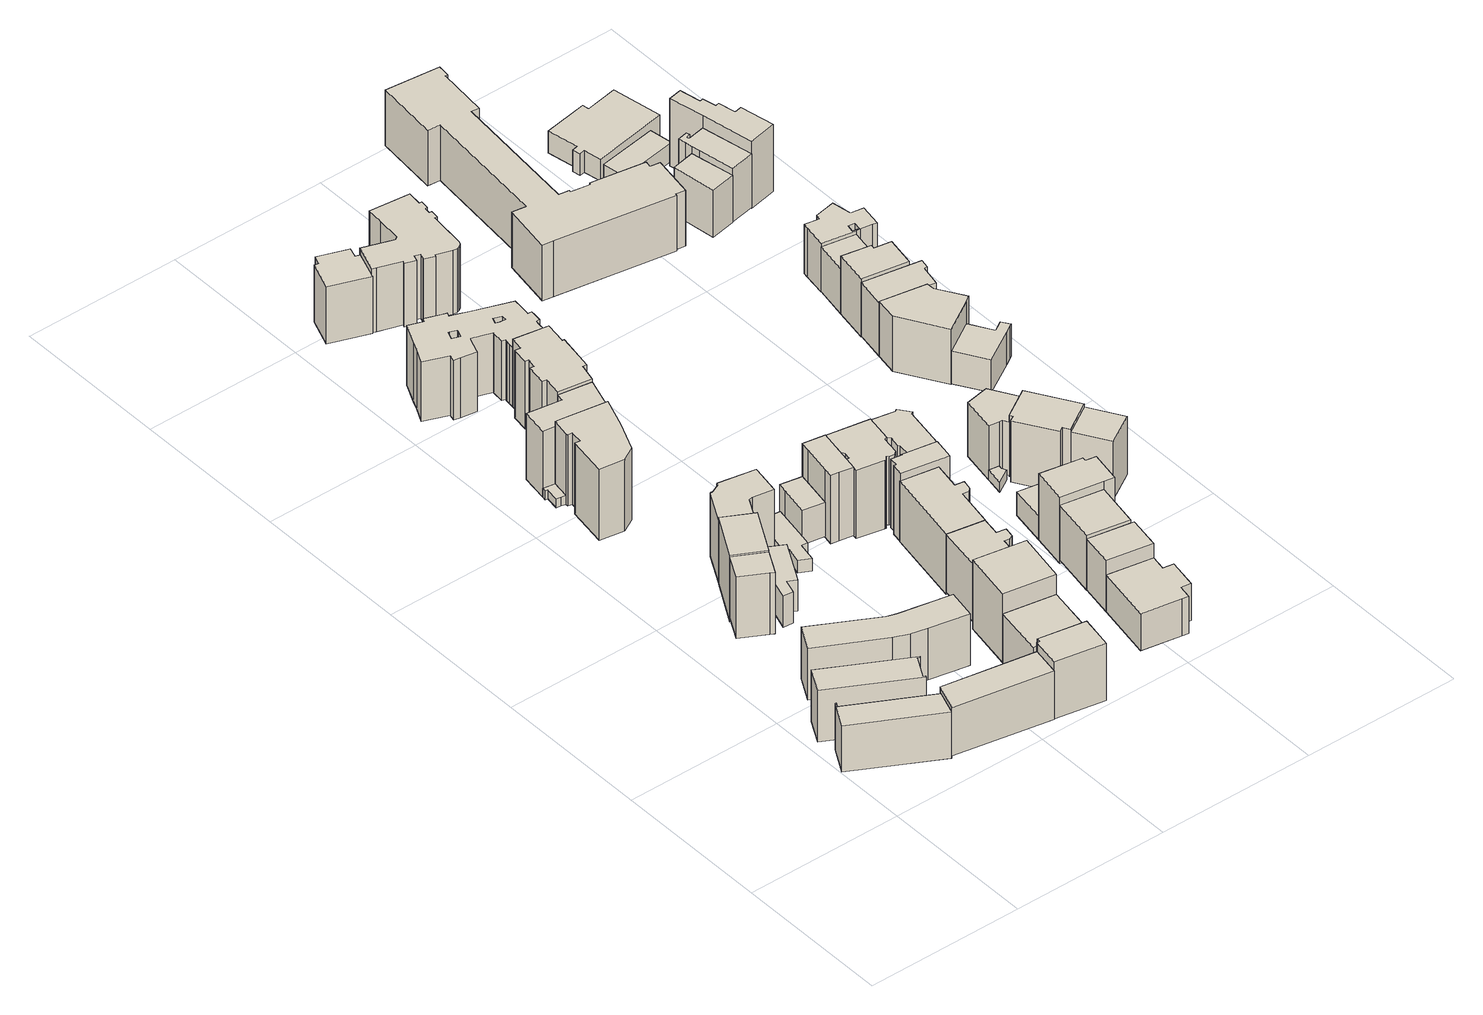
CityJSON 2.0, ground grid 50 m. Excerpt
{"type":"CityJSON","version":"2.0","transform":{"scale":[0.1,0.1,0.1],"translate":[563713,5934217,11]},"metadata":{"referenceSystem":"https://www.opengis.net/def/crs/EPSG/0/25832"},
"CityObjects":{
"building1":{"type":"Building","attributes":{"Gemeindeschluessel":"02100111","Geometrietyp2DReferenz":"3000","BezugspunktDach":"2000","function":"31001_1010","measuredHeight":17.74,"storeysAboveGround":4},"address":[{"country":"Germany","locality":"Hamburg","thoroughfareNumber":"14-4","thoroughfareName":"Wohlwillstraße","postcode":"20359"}],"geometry":[{"type":"Solid","lod":"1","boundaries":[[[[0,1,2,3,4,5]],[[6,7,8,9,10,11]],[[4,6,11,5]],[[3,7,6,4]],[[2,8,7,3]],[[1,9,8,2]],[[0,10,9,1]],[[5,11,10,0]]]]}]},
"building2":{"type":"Building","attributes":{"Gemeindeschluessel":"02100111","Geometrietyp2DReferenz":"3000","BezugspunktDach":"2000","function":"31001_1010","measuredHeight":19.06,"storeysAboveGround":5},"address":[{"country":"Germany","locality":"Hamburg","thoroughfareName":"Wohlwillstraße","postcode":"20359"}],"geometry":[{"type":"Solid","lod":"1","boundaries":[[[[12,13,14,15,16,17,18,19]],[[20,21,22,23,24,25,26,27]],[[18,20,27,19]],[[17,21,20,18]],[[16,22,21,17]],[[15,23,22,16]],[[14,24,23,15]],[[13,25,24,14]],[[12,26,25,13]],[[19,27,26,12]]]]}]},
"building3":{"type":"Building","attributes":{"Gemeindeschluessel":"02100111","Geometrietyp2DReferenz":"3000","BezugspunktDach":"2000","function":"31001_1010","measuredHeight":2.92,"storeysAboveGround":1},"address":[{"country":"Germany","locality":"Hamburg","thoroughfareName":"Wohlwillstraße","postcode":"20359"}],"geometry":[{"type":"Solid","lod":"1","boundaries":[[[[28,29,30,31,32,33,34,35,36,37]],[[38,39,40,41,42,43,44,45,46,47]],[[36,38,47,37]],[[35,39,38,36]],[[34,40,39,35]],[[33,41,40,34]],[[32,42,41,33]],[[31,43,42,32]],[[30,44,43,31]],[[29,45,44,30]],[[28,46,45,29]],[[37,47,46,28]]]]}]},
"building4":{"type":"Building","attributes":{"Gemeindeschluessel":"02100111","Geometrietyp2DReferenz":"3000","BezugspunktDach":"2000","function":"31001_1120","measuredHeight":21.13,"storeysAboveGround":5},"address":[{"country":"Germany","locality":"Hamburg","thoroughfareNumber":"30","thoroughfareName":"Wohlwillstraße","postcode":"20359"}],"geometry":[{"type":"Solid","lod":"1","boundaries":[[[[48,49,50,51,52]],[[53,54,55,56,57]],[[51,53,57,52]],[[50,54,53,51]],[[49,55,54,50]],[[48,56,55,49]],[[52,57,56,48]]]]}]},
"building5":{"type":"Building","attributes":{"Gemeindeschluessel":"02100111","Geometrietyp2DReferenz":"3000","BezugspunktDach":"2000","function":"31001_1010","measuredHeight":18.25,"storeysAboveGround":4},"address":[{"country":"Germany","locality":"Hamburg","thoroughfareNumber":"59","thoroughfareName":"Hein-Hoyer-Straße","postcode":"20359"}],"geometry":[{"type":"Solid","lod":"1","boundaries":[[[[58,59,60,61,62,63]],[[64,65,66,67,68,69]],[[62,64,69,63]],[[61,65,64,62]],[[60,66,65,61]],[[59,67,66,60]],[[58,68,67,59]],[[63,69,68,58]]]]}]},
"building6":{"type":"Building","attributes":{"Gemeindeschluessel":"02100111","Geometrietyp2DReferenz":"3000","BezugspunktDach":"2000","function":"31001_1010","measuredHeight":17.71,"storeysAboveGround":5},"address":[{"country":"Germany","locality":"Hamburg","thoroughfareNumber":"26-6","thoroughfareName":"Wohlwillstraße","postcode":"20359"}],"geometry":[{"type":"Solid","lod":"1","boundaries":[[[[70,71,72,73,74,75,76,77,78]],[[79,80,81,82,83,84,85,86,87]],[[77,79,87,78]],[[76,80,79,77]],[[75,81,80,76]],[[74,82,81,75]],[[73,83,82,74]],[[72,84,83,73]],[[71,85,84,72]],[[70,86,85,71]],[[78,87,86,70]]]]}]},
"building7":{"type":"Building","attributes":{"Gemeindeschluessel":"02100111","Geometrietyp2DReferenz":"3000","BezugspunktDach":"2000","function":"31001_1120","measuredHeight":22.86,"storeysAboveGround":6},"address":[{"country":"Germany","locality":"Hamburg","thoroughfareNumber":"34","thoroughfareName":"Wohlwillstraße","postcode":"20359"}],"geometry":[{"type":"Solid","lod":"1","boundaries":[[[[88,89,90,91,92]],[[93,94,95,96,97]],[[91,93,97,92]],[[90,94,93,91]],[[89,95,94,90]],[[88,96,95,89]],[[92,97,96,88]]]]}]},
"building8":{"type":"Building","attributes":{"Gemeindeschluessel":"02100110","Geometrietyp2DReferenz":"3000","BezugspunktDach":"2000","function":"31001_1010","measuredHeight":2.98,"storeysAboveGround":1},"address":[{"country":"Germany","locality":"Hamburg","thoroughfareName":"Brigittenstraße","postcode":"20359"}],"geometry":[{"type":"Solid","lod":"1","boundaries":[[[[98,99,100,101,102,103,104]],[[105,106,107,108,109,110,111]],[[103,105,111,104]],[[102,106,105,103]],[[101,107,106,102]],[[100,108,107,101]],[[99,109,108,100]],[[98,110,109,99]],[[104,111,110,98]]]]}]},
"building9":{"type":"Building","attributes":{"Gemeindeschluessel":"02100111","Geometrietyp2DReferenz":"3000","BezugspunktDach":"2000","function":"31001_1010","measuredHeight":16.32,"storeysAboveGround":2},"address":[{"country":"Germany","locality":"Hamburg","thoroughfareName":"Wohlwillstraße","postcode":"20359"}],"geometry":[{"type":"Solid","lod":"1","boundaries":[[[[112,113,114,115,91,116,117,118,119]],[[120,121,122,123,124,125,126,127,128]],[[118,120,128,119]],[[117,121,120,118]],[[116,122,121,117]],[[91,123,122,116]],[[115,124,123,91]],[[114,125,124,115]],[[113,126,125,114]],[[112,127,126,113]],[[119,128,127,112]]]]}]},
"building10":{"type":"Building","attributes":{"Gemeindeschluessel":"02100110","Geometrietyp2DReferenz":"3000","BezugspunktDach":"2000","function":"31001_1120","measuredHeight":24.5,"storeysAboveGround":6},"address":[{"country":"Germany","locality":"Hamburg","thoroughfareNumber":"29","thoroughfareName":"Wohlwillstraße","postcode":"20359"}],"geometry":[{"type":"Solid","lod":"1","boundaries":[[[[129,130,131,132,133,134,135,136,137,138,139,140]],[[141,142,143,144,145,146,147,148,149,150,151,152]],[[139,141,152,140]],[[138,142,141,139]],[[137,143,142,138]],[[136,144,143,137]],[[135,145,144,136]],[[134,146,145,135]],[[133,147,146,134]],[[132,148,147,133]],[[131,149,148,132]],[[130,150,149,131]],[[129,151,150,130]],[[140,152,151,129]]]]}]},
"building11":{"type":"Building","attributes":{"Gemeindeschluessel":"02100111","Geometrietyp2DReferenz":"3000","BezugspunktDach":"2000","function":"31001_1120","measuredHeight":23.2,"storeysAboveGround":5},"address":[{"country":"Germany","locality":"Hamburg","thoroughfareNumber":"61","thoroughfareName":"Hein-Hoyer-Straße","postcode":"20359"}],"geometry":[{"type":"Solid","lod":"1","boundaries":[[[[153,154,155,156,157,158]],[[159,160,161,162,163,164]],[[157,159,164,158]],[[156,160,159,157]],[[155,161,160,156]],[[154,162,161,155]],[[153,163,162,154]],[[158,164,163,153]]]]}]},
"building12":{"type":"Building","attributes":{"Gemeindeschluessel":"02100111","Geometrietyp2DReferenz":"3000","BezugspunktDach":"2000","function":"31001_1120","measuredHeight":23.86,"storeysAboveGround":5},"address":[{"country":"Germany","locality":"Hamburg","thoroughfareNumber":"1","thoroughfareName":"Paulinenplatz","postcode":"20359"}],"geometry":[{"type":"Solid","lod":"1","boundaries":[[[[165,166,167,168,169,170,171,172,173,174,175,176,177]],[[178,179,180,181,182,183,184,185,186,187,188,189,190]],[[176,178,190,177]],[[175,179,178,176]],[[174,180,179,175]],[[173,181,180,174]],[[172,182,181,173]],[[171,183,182,172]],[[170,184,183,171]],[[169,185,184,170]],[[168,186,185,169]],[[167,187,186,168]],[[166,188,187,167]],[[165,189,188,166]],[[177,190,189,165]]]]}]},
"building13":{"type":"Building","attributes":{"Gemeindeschluessel":"02100110","Geometrietyp2DReferenz":"3000","BezugspunktDach":"2000","function":"31001_1120","measuredHeight":22.68,"storeysAboveGround":6},"address":[{"country":"Germany","locality":"Hamburg","thoroughfareNumber":"31","thoroughfareName":"Wohlwillstraße","postcode":"20359"}],"geometry":[{"type":"Solid","lod":"1","boundaries":[[[[191,192,193,194,195,196,197,198,99,98,199]],[[200,201,202,203,204,205,206,207,208,209,210]],[[98,200,210,199]],[[99,201,200,98]],[[198,202,201,99]],[[197,203,202,198]],[[196,204,203,197]],[[195,205,204,196]],[[194,206,205,195]],[[193,207,206,194]],[[192,208,207,193]],[[191,209,208,192]],[[199,210,209,191]]]]}]},
"building14":{"type":"Building","attributes":{"Gemeindeschluessel":"02100111","Geometrietyp2DReferenz":"3000","BezugspunktDach":"2000","function":"31001_1120","measuredHeight":18.04,"storeysAboveGround":4},"address":[{"country":"Germany","locality":"Hamburg","thoroughfareNumber":"63","thoroughfareName":"Hein-Hoyer-Straße","postcode":"20359"}],"geometry":[{"type":"Solid","lod":"1","boundaries":[[[[211,156,212,213]],[[214,215,216,217]],[[212,214,217,213]],[[156,215,214,212]],[[211,216,215,156]],[[213,217,216,211]]]]}]},
"building15":{"type":"Building","attributes":{"Gemeindeschluessel":"02100111","Geometrietyp2DReferenz":"3000","BezugspunktDach":"2000","function":"31001_2010","measuredHeight":4.3,"storeysAboveGround":1},"address":[{"country":"Germany","locality":"Hamburg","thoroughfareNumber":"2","thoroughfareName":"Paulinenplatz","postcode":"20359"}],"geometry":[{"type":"Solid","lod":"1","boundaries":[[[[218,219,220,221,222,223,224,225,226,227]],[[228,229,230,231,232,233,234,235,236,237]],[[226,228,237,227]],[[225,229,228,226]],[[224,230,229,225]],[[223,231,230,224]],[[222,232,231,223]],[[221,233,232,222]],[[220,234,233,221]],[[219,235,234,220]],[[218,236,235,219]],[[227,237,236,218]]]]}]},
"building16":{"type":"Building","attributes":{"Gemeindeschluessel":"02100111","Geometrietyp2DReferenz":"3000","BezugspunktDach":"2000","function":"31001_1010","measuredHeight":25.68,"storeysAboveGround":6},"address":[{"country":"Germany","locality":"Hamburg","thoroughfareNumber":"65","thoroughfareName":"Hein-Hoyer-Straße","postcode":"20359"}],"geometry":[{"type":"Solid","lod":"1","boundaries":[[[[238,239,240,241]],[[242,243,244,245]],[[240,242,245,241]],[[239,243,242,240]],[[238,244,243,239]],[[241,245,244,238]]]]}]},
"building17":{"type":"Building","attributes":{"Gemeindeschluessel":"02100110","Geometrietyp2DReferenz":"3000","BezugspunktDach":"2000","function":"31001_1120","measuredHeight":21.21,"storeysAboveGround":5},"address":[{"country":"Germany","locality":"Hamburg","thoroughfareNumber":"1","thoroughfareName":"Otzenstraße","postcode":"22767"}],"geometry":[{"type":"Solid","lod":"1","boundaries":[[[[246,247,248,249,250,251,252,253,254,255,256,257,258,259,260,261,262,263,264,265,266,267,268,269,270,271,272,273,274,275,276,277,278,279,280,281],[282,283,284,285,286],[287,288,289,290,291,292,293,294,295]],[[296,297,298,299,300,301,302,303,304,305,306,307,308,309,310,311,312,313,314,315,316,317,318,319,320,321,322,323,324,325,326,327,328,329,330,331],[332,333,334,335,336],[337,338,339,340,341,342,343,344,345]],[[280,296,331,281]],[[279,297,296,280]],[[278,298,297,279]],[[277,299,298,278]],[[276,300,299,277]],[[275,301,300,276]],[[274,302,301,275]],[[273,303,302,274]],[[272,304,303,273]],[[271,305,304,272]],[[270,306,305,271]],[[269,307,306,270]],[[268,308,307,269]],[[267,309,308,268]],[[266,310,309,267]],[[265,311,310,266]],[[264,312,311,265]],[[263,313,312,264]],[[262,314,313,263]],[[261,315,314,262]],[[260,316,315,261]],[[259,317,316,260]],[[258,318,317,259]],[[257,319,318,258]],[[256,320,319,257]],[[255,321,320,256]],[[254,322,321,255]],[[253,323,322,254]],[[252,324,323,253]],[[251,325,324,252]],[[250,326,325,251]],[[249,327,326,250]],[[248,328,327,249]],[[247,329,328,248]],[[246,330,329,247]],[[281,331,330,246]],[[285,332,336,286]],[[284,333,332,285]],[[283,334,333,284]],[[282,335,334,283]],[[286,336,335,282]],[[294,337,345,295]],[[293,338,337,294]],[[292,339,338,293]],[[291,340,339,292]],[[290,341,340,291]],[[289,342,341,290]],[[288,343,342,289]],[[287,344,343,288]],[[295,345,344,287]]]]}]},
"building18":{"type":"Building","attributes":{"Gemeindeschluessel":"02100110","Geometrietyp2DReferenz":"3000","BezugspunktDach":"2000","function":"31001_1010","measuredHeight":23.32,"storeysAboveGround":6},"address":[{"country":"Germany","locality":"Hamburg","thoroughfareNumber":"35","thoroughfareName":"Wohlwillstraße","postcode":"20359"}],"geometry":[{"type":"Solid","lod":"1","boundaries":[[[[346,347,348,349,350,351,252,250,352,353,354,355,356,357,358,359]],[[360,361,362,363,364,365,366,367,368,369,370,371,372,373,374,375]],[[358,360,375,359]],[[357,361,360,358]],[[356,362,361,357]],[[355,363,362,356]],[[354,364,363,355]],[[353,365,364,354]],[[352,366,365,353]],[[250,367,366,352]],[[252,368,367,250]],[[351,369,368,252]],[[350,370,369,351]],[[349,371,370,350]],[[348,372,371,349]],[[347,373,372,348]],[[346,374,373,347]],[[359,375,374,346]]]]}]},
"building19":{"type":"Building","attributes":{"Gemeindeschluessel":"02100111","Geometrietyp2DReferenz":"3000","BezugspunktDach":"2000","function":"31001_1010","measuredHeight":11.74,"storeysAboveGround":4},"address":[{"country":"Germany","locality":"Hamburg","thoroughfareNumber":"3","thoroughfareName":"Paulinenplatz","postcode":"20359"}],"geometry":[{"type":"Solid","lod":"1","boundaries":[[[[376,377,378,379,380,381]],[[382,383,384,385,386,387]],[[380,382,387,381]],[[379,383,382,380]],[[378,384,383,379]],[[377,385,384,378]],[[376,386,385,377]],[[381,387,386,376]]]]}]},
"building20":{"type":"Building","attributes":{"Gemeindeschluessel":"02100111","Geometrietyp2DReferenz":"3000","BezugspunktDach":"2000","function":"31001_1010","measuredHeight":22.06,"storeysAboveGround":6},"address":[{"country":"Germany","locality":"Hamburg","thoroughfareNumber":"67","thoroughfareName":"Hein-Hoyer-Straße","postcode":"20359"}],"geometry":[{"type":"Solid","lod":"1","boundaries":[[[[388,389,390,391,392,393,394,395,396,397]],[[398,399,400,401,402,403,404,405,406,407]],[[396,398,407,397]],[[395,399,398,396]],[[394,400,399,395]],[[393,401,400,394]],[[392,402,401,393]],[[391,403,402,392]],[[390,404,403,391]],[[389,405,404,390]],[[388,406,405,389]],[[397,407,406,388]]]]}]},
"building21":{"type":"Building","attributes":{"Gemeindeschluessel":"02100110","Geometrietyp2DReferenz":"3000","BezugspunktDach":"2000","function":"31001_1010","measuredHeight":20.43,"storeysAboveGround":5},"address":[{"country":"Germany","locality":"Hamburg","thoroughfareNumber":"2","thoroughfareName":"Otzenstraße","postcode":"22767"}],"geometry":[{"type":"Solid","lod":"1","boundaries":[[[[408,409,410,411,412,413,414,415,416]],[[417,418,419,420,421,422,423,424,425]],[[415,417,425,416]],[[414,418,417,415]],[[413,419,418,414]],[[412,420,419,413]],[[411,421,420,412]],[[410,422,421,411]],[[409,423,422,410]],[[408,424,423,409]],[[416,425,424,408]]]]}]},
"building22":{"type":"Building","attributes":{"Gemeindeschluessel":"02100111","Geometrietyp2DReferenz":"3000","BezugspunktDach":"2000","function":"31001_1010","measuredHeight":25.18,"storeysAboveGround":7},"address":[{"country":"Germany","locality":"Hamburg","thoroughfareNumber":"4","thoroughfareName":"Paulinenplatz","postcode":"20359"}],"geometry":[{"type":"Solid","lod":"1","boundaries":[[[[426,427,428,429,430,431,432,433]],[[434,435,436,437,438,439,440,441]],[[432,434,441,433]],[[431,435,434,432]],[[430,436,435,431]],[[429,437,436,430]],[[428,438,437,429]],[[427,439,438,428]],[[426,440,439,427]],[[433,441,440,426]]]]}]},
"building23":{"type":"Building","attributes":{"Gemeindeschluessel":"02100111","Geometrietyp2DReferenz":"3000","BezugspunktDach":"2000","function":"31001_1010","measuredHeight":23,"storeysAboveGround":6},"address":[{"country":"Germany","locality":"Hamburg","thoroughfareNumber":"71","thoroughfareName":"Hein-Hoyer-Straße","postcode":"20359"}],"geometry":[{"type":"Solid","lod":"1","boundaries":[[[[442,443,444,445,446,447,448,449,450,451,452]],[[453,454,455,456,457,458,459,460,461,462,463]],[[451,453,463,452]],[[450,454,453,451]],[[449,455,454,450]],[[448,456,455,449]],[[447,457,456,448]],[[446,458,457,447]],[[445,459,458,446]],[[444,460,459,445]],[[443,461,460,444]],[[442,462,461,443]],[[452,463,462,442]]]]}]},
"building24":{"type":"Building","attributes":{"Gemeindeschluessel":"02100111","Geometrietyp2DReferenz":"3000","BezugspunktDach":"2000","function":"31001_1120","measuredHeight":25.21,"storeysAboveGround":6},"address":[{"country":"Germany","locality":"Hamburg","thoroughfareNumber":"5","thoroughfareName":"Paulinenplatz","postcode":"20359"}],"geometry":[{"type":"Solid","lod":"1","boundaries":[[[[464,465,466,467,468,469,470,471,472,473,474,475,476,477,478,479]],[[480,481,482,483,484,485,486,487,488,489,490,491,492,493,494,495]],[[478,480,495,479]],[[477,481,480,478]],[[476,482,481,477]],[[475,483,482,476]],[[474,484,483,475]],[[473,485,484,474]],[[472,486,485,473]],[[471,487,486,472]],[[470,488,487,471]],[[469,489,488,470]],[[468,490,489,469]],[[467,491,490,468]],[[466,492,491,467]],[[465,493,492,466]],[[464,494,493,465]],[[479,495,494,464]]]]}]},
"building25":{"type":"Building","attributes":{"Gemeindeschluessel":"02100111","Geometrietyp2DReferenz":"3000","BezugspunktDach":"2000","function":"31001_1120","measuredHeight":20.11,"storeysAboveGround":5},"address":[{"country":"Germany","locality":"Hamburg","thoroughfareNumber":"64","thoroughfareName":"Hein-Hoyer-Straße","postcode":"20359"}],"geometry":[{"type":"Solid","lod":"1","boundaries":[[[[496,497,498,499,500,501,502,503,504]],[[505,506,507,508,509,510,511,512,513]],[[503,505,513,504]],[[502,506,505,503]],[[501,507,506,502]],[[500,508,507,501]],[[499,509,508,500]],[[498,510,509,499]],[[497,511,510,498]],[[496,512,511,497]],[[504,513,512,496]]]]}]},
"building26":{"type":"Building","attributes":{"Gemeindeschluessel":"02100111","Geometrietyp2DReferenz":"3000","BezugspunktDach":"2000","function":"31001_1120","measuredHeight":24.52,"storeysAboveGround":6},"address":[{"country":"Germany","locality":"Hamburg","thoroughfareNumber":"73","thoroughfareName":"Hein-Hoyer-Straße","postcode":"20359"}],"geometry":[{"type":"Solid","lod":"1","boundaries":[[[[514,515,516,517,518,519,520,521,522]],[[523,524,525,526,527,528,529,530,531]],[[521,523,531,522]],[[520,524,523,521]],[[519,525,524,520]],[[518,526,525,519]],[[517,527,526,518]],[[516,528,527,517]],[[515,529,528,516]],[[514,530,529,515]],[[522,531,530,514]]]]}]},
"building27":{"type":"Building","attributes":{"Gemeindeschluessel":"02100110","Geometrietyp2DReferenz":"3000","BezugspunktDach":"2000","function":"31001_1010","measuredHeight":23.88,"storeysAboveGround":7},"address":[{"country":"Germany","locality":"Hamburg","thoroughfareNumber":"2a","thoroughfareName":"Otzenstraße","postcode":"22767"}],"geometry":[{"type":"Solid","lod":"1","boundaries":[[[[532,533,534,535,536,537,538,539,540,541,542,543,544,545,546,547,548,549,550,551,552,553,554,555,556,557,558,559,560,561,562,563]],[[564,565,566,567,568,569,570,571,572,573,574,575,576,577,578,579,580,581,582,583,584,585,586,587,588,589,590,591,592,593,594,595]],[[562,564,595,563]],[[561,565,564,562]],[[560,566,565,561]],[[559,567,566,560]],[[558,568,567,559]],[[557,569,568,558]],[[556,570,569,557]],[[555,571,570,556]],[[554,572,571,555]],[[553,573,572,554]],[[552,574,573,553]],[[551,575,574,552]],[[550,576,575,551]],[[549,577,576,550]],[[548,578,577,549]],[[547,579,578,548]],[[546,580,579,547]],[[545,581,580,546]],[[544,582,581,545]],[[543,583,582,544]],[[542,584,583,543]],[[541,585,584,542]],[[540,586,585,541]],[[539,587,586,540]],[[538,588,587,539]],[[537,589,588,538]],[[536,590,589,537]],[[535,591,590,536]],[[534,592,591,535]],[[533,593,592,534]],[[532,594,593,533]],[[563,595,594,532]]]]}]},
"building28":{"type":"Building","attributes":{"Gemeindeschluessel":"02100111","Geometrietyp2DReferenz":"3000","BezugspunktDach":"2000","function":"31001_2070","measuredHeight":18.83,"storeysAboveGround":4},"address":[{"country":"Germany","locality":"Hamburg","thoroughfareNumber":"66","thoroughfareName":"Hein-Hoyer-Straße","postcode":"20359"}],"geometry":[{"type":"Solid","lod":"1","boundaries":[[[[596,597,500,499,598]],[[599,600,601,602,603]],[[499,599,603,598]],[[500,600,599,499]],[[597,601,600,500]],[[596,602,601,597]],[[598,603,602,596]]]]}]},
"building29":{"type":"Building","attributes":{"Gemeindeschluessel":"02100111","Geometrietyp2DReferenz":"3000","BezugspunktDach":"2000","function":"31001_1120","measuredHeight":22.79,"storeysAboveGround":6},"address":[{"country":"Germany","locality":"Hamburg","thoroughfareNumber":"75","thoroughfareName":"Hein-Hoyer-Straße","postcode":"20359"}],"geometry":[{"type":"Solid","lod":"1","boundaries":[[[[604,605,606,607,608,609,610,611,612,613,614]],[[615,616,617,618,619,620,621,622,623,624,625]],[[613,615,625,614]],[[612,616,615,613]],[[611,617,616,612]],[[610,618,617,611]],[[609,619,618,610]],[[608,620,619,609]],[[607,621,620,608]],[[606,622,621,607]],[[605,623,622,606]],[[604,624,623,605]],[[614,625,624,604]]]]}]},
"building30":{"type":"Building","attributes":{"Gemeindeschluessel":"02100111","Geometrietyp2DReferenz":"3000","BezugspunktDach":"2000","function":"31001_2070","measuredHeight":19.46,"storeysAboveGround":5},"address":[{"country":"Germany","locality":"Hamburg","thoroughfareNumber":"68","thoroughfareName":"Hein-Hoyer-Straße","postcode":"20359"}],"geometry":[{"type":"Solid","lod":"1","boundaries":[[[[626,627,628,629]],[[630,631,632,633]],[[628,630,633,629]],[[627,631,630,628]],[[626,632,631,627]],[[629,633,632,626]]]]}]},
"building31":{"type":"Building","attributes":{"Gemeindeschluessel":"02100111","Geometrietyp2DReferenz":"3000","BezugspunktDach":"2000","function":"31001_2070","measuredHeight":23.35,"storeysAboveGround":5},"address":[{"country":"Germany","locality":"Hamburg","thoroughfareNumber":"70","thoroughfareName":"Hein-Hoyer-Straße","postcode":"20359"}],"geometry":[{"type":"Solid","lod":"1","boundaries":[[[[634,635,636,637,638,639,640,641]],[[642,643,644,645,646,647,648,649]],[[640,642,649,641]],[[639,643,642,640]],[[638,644,643,639]],[[637,645,644,638]],[[636,646,645,637]],[[635,647,646,636]],[[634,648,647,635]],[[641,649,648,634]]]]}]},
"building32":{"type":"Building","attributes":{"Gemeindeschluessel":"02100111","Geometrietyp2DReferenz":"3000","BezugspunktDach":"2000","function":"31001_1120","measuredHeight":8.16,"storeysAboveGround":2},"address":[{"country":"Germany","locality":"Hamburg","thoroughfareNumber":"76","thoroughfareName":"Hein-Hoyer-Straße","postcode":"20359"}],"geometry":[{"type":"Solid","lod":"1","boundaries":[[[[641,650,651,634]],[[652,653,654,655]],[[651,652,655,634]],[[650,653,652,651]],[[641,654,653,650]],[[634,655,654,641]]]]}]},
"building33":{"type":"Building","attributes":{"Gemeindeschluessel":"02100111","Geometrietyp2DReferenz":"3000","BezugspunktDach":"2000","function":"31001_2010","measuredHeight":3.42,"storeysAboveGround":1},"address":[{"country":"Germany","locality":"Hamburg","thoroughfareName":"Annenstraße","postcode":"20359"}],"geometry":[{"type":"Solid","lod":"1","boundaries":[[[[656,657,658,659,660]],[[661,662,663,664,665]],[[659,661,665,660]],[[658,662,661,659]],[[657,663,662,658]],[[656,664,663,657]],[[660,665,664,656]]]]}]},
"building34":{"type":"Building","attributes":{"Gemeindeschluessel":"02100111","Geometrietyp2DReferenz":"3000","BezugspunktDach":"2000","function":"31001_1120","measuredHeight":18.55,"storeysAboveGround":4},"address":[{"country":"Germany","locality":"Hamburg","thoroughfareNumber":"2","thoroughfareName":"Annenstraße","postcode":"20359"}],"geometry":[{"type":"Solid","lod":"1","boundaries":[[[[666,667,656,660,668,669,670]],[[671,672,673,674,675,676,677]],[[669,671,677,670]],[[668,672,671,669]],[[660,673,672,668]],[[656,674,673,660]],[[667,675,674,656]],[[666,676,675,667]],[[670,677,676,666]]]]}]},
"building35":{"type":"Building","attributes":{"Gemeindeschluessel":"02100111","Geometrietyp2DReferenz":"3000","BezugspunktDach":"2000","function":"31001_1010","measuredHeight":22.51,"storeysAboveGround":4},"address":[{"country":"Germany","locality":"Hamburg","thoroughfareNumber":"4","thoroughfareName":"Annenstraße","postcode":"20359"}],"geometry":[{"type":"Solid","lod":"1","boundaries":[[[[678,679,680,681,682,683,684,685,686]],[[687,688,689,690,691,692,693,694,695]],[[685,687,695,686]],[[684,688,687,685]],[[683,689,688,684]],[[682,690,689,683]],[[681,691,690,682]],[[680,692,691,681]],[[679,693,692,680]],[[678,694,693,679]],[[686,695,694,678]]]]}]},
"building36":{"type":"Building","attributes":{"Gemeindeschluessel":"02100111","Geometrietyp2DReferenz":"3000","BezugspunktDach":"2000","function":"31001_1010","measuredHeight":22.28,"storeysAboveGround":6},"address":[{"country":"Germany","locality":"Hamburg","thoroughfareNumber":"6","thoroughfareName":"Annenstraße","postcode":"20359"}],"geometry":[{"type":"Solid","lod":"1","boundaries":[[[[682,696,697,683]],[[698,699,700,701]],[[697,698,701,683]],[[696,699,698,697]],[[682,700,699,696]],[[683,701,700,682]]]]}]},
"building37":{"type":"Building","attributes":{"name":"Staatliche Gewerbeschule Werft und Hafen","Gemeindeschluessel":"02100111","Geometrietyp2DReferenz":"3000","BezugspunktDach":"2000","function":"31001_3020","measuredHeight":22.57,"storeysAboveGround":5},"address":[{"country":"Germany","locality":"Hamburg","thoroughfareNumber":"46","thoroughfareName":"Wohlwillstraße","postcode":"20359"}],"geometry":[{"type":"Solid","lod":"1","boundaries":[[[[702,703,704,705,706,707,708,709,710,711,712,713,714,715,716,717,718,719,720,721,722,723,724]],[[725,726,727,728,729,730,731,732,733,734,735,736,737,738,739,740,741,742,743,744,745,746,747]],[[723,725,747,724]],[[722,726,725,723]],[[721,727,726,722]],[[720,728,727,721]],[[719,729,728,720]],[[718,730,729,719]],[[717,731,730,718]],[[716,732,731,717]],[[715,733,732,716]],[[714,734,733,715]],[[713,735,734,714]],[[712,736,735,713]],[[711,737,736,712]],[[710,738,737,711]],[[709,739,738,710]],[[708,740,739,709]],[[707,741,740,708]],[[706,742,741,707]],[[705,743,742,706]],[[704,744,743,705]],[[703,745,744,704]],[[702,746,745,703]],[[724,747,746,702]]]]}]},
"building38":{"type":"Building","attributes":{"Gemeindeschluessel":"02100111","Geometrietyp2DReferenz":"3000","BezugspunktDach":"2000","function":"31001_1010","measuredHeight":18.99,"storeysAboveGround":4},"address":[{"country":"Germany","locality":"Hamburg","thoroughfareNumber":"1","thoroughfareName":"Annenstraße","postcode":"20359"}],"geometry":[{"type":"Solid","lod":"1","boundaries":[[[[748,749,750,751,752,753,754]],[[755,756,757,758,759,760,761]],[[753,755,761,754]],[[752,756,755,753]],[[751,757,756,752]],[[750,758,757,751]],[[749,759,758,750]],[[748,760,759,749]],[[754,761,760,748]]]]}]},
"building39":{"type":"Building","attributes":{"Gemeindeschluessel":"02100111","Geometrietyp2DReferenz":"3000","BezugspunktDach":"2000","function":"31001_1010","measuredHeight":18.41,"storeysAboveGround":4},"address":[{"country":"Germany","locality":"Hamburg","thoroughfareNumber":"3","thoroughfareName":"Annenstraße","postcode":"20359"}],"geometry":[{"type":"Solid","lod":"1","boundaries":[[[[762,763,764,765,766,767,768,769]],[[770,771,772,773,774,775,776,777]],[[768,770,777,769]],[[767,771,770,768]],[[766,772,771,767]],[[765,773,772,766]],[[764,774,773,765]],[[763,775,774,764]],[[762,776,775,763]],[[769,777,776,762]]]]}]},
"building40":{"type":"Building","attributes":{"Gemeindeschluessel":"02100111","Geometrietyp2DReferenz":"3000","BezugspunktDach":"2000","function":"31001_1010","measuredHeight":19.4,"storeysAboveGround":4},"address":[{"country":"Germany","locality":"Hamburg","thoroughfareNumber":"9","thoroughfareName":"Paulinenplatz","postcode":"20359"}],"geometry":[{"type":"Solid","lod":"1","boundaries":[[[[778,779,780,781,782,783,748,754]],[[784,785,786,787,788,789,790,791]],[[748,784,791,754]],[[783,785,784,748]],[[782,786,785,783]],[[781,787,786,782]],[[780,788,787,781]],[[779,789,788,780]],[[778,790,789,779]],[[754,791,790,778]]]]}]},
"building41":{"type":"Building","attributes":{"Gemeindeschluessel":"02100111","Geometrietyp2DReferenz":"3000","BezugspunktDach":"2000","function":"31001_1010","measuredHeight":22.47,"storeysAboveGround":5},"address":[{"country":"Germany","locality":"Hamburg","thoroughfareNumber":"10","thoroughfareName":"Paulinenplatz","postcode":"20359"}],"geometry":[{"type":"Solid","lod":"1","boundaries":[[[[792,793,794,795,796,797]],[[798,799,800,801,802,803]],[[796,798,803,797]],[[795,799,798,796]],[[794,800,799,795]],[[793,801,800,794]],[[792,802,801,793]],[[797,803,802,792]]]]}]},
"building42":{"type":"Building","attributes":{"Gemeindeschluessel":"02100111","Geometrietyp2DReferenz":"3000","BezugspunktDach":"2000","function":"31001_1010","measuredHeight":15.97,"storeysAboveGround":4},"address":[{"country":"Germany","locality":"Hamburg","thoroughfareNumber":"11","thoroughfareName":"Paulinenplatz","postcode":"20359"}],"geometry":[{"type":"Solid","lod":"1","boundaries":[[[[804,805,792,797,806]],[[807,808,809,810,811]],[[797,807,811,806]],[[792,808,807,797]],[[805,809,808,792]],[[804,810,809,805]],[[806,811,810,804]]]]}]},
"building43":{"type":"Building","attributes":{"Gemeindeschluessel":"02100111","Geometrietyp2DReferenz":"3000","BezugspunktDach":"2000","function":"31001_1010","measuredHeight":17.25,"storeysAboveGround":3},"address":[{"country":"Germany","locality":"Hamburg","thoroughfareNumber":"10","thoroughfareName":"Paulinenstraße","postcode":"20359"}],"geometry":[{"type":"Solid","lod":"1","boundaries":[[[[812,813,814,815,816]],[[817,818,819,820,821]],[[815,817,821,816]],[[814,818,817,815]],[[813,819,818,814]],[[812,820,819,813]],[[816,821,820,812]]]]}]},
"building44":{"type":"Building","attributes":{"Gemeindeschluessel":"02100111","Geometrietyp2DReferenz":"3000","BezugspunktDach":"2000","function":"31001_1010","measuredHeight":23.03,"storeysAboveGround":6},"address":[{"country":"Germany","locality":"Hamburg","thoroughfareNumber":"12","thoroughfareName":"Paulinenplatz","postcode":"20359"}],"geometry":[{"type":"Solid","lod":"1","boundaries":[[[[822,823,824,825,826,827,828,829,830,831,832,833,834,835,836,837,838],[839,840,841,842]],[[843,844,845,846,847,848,849,850,851,852,853,854,855,856,857,858,859],[860,861,862,863]],[[837,843,859,838]],[[836,844,843,837]],[[835,845,844,836]],[[834,846,845,835]],[[833,847,846,834]],[[832,848,847,833]],[[831,849,848,832]],[[830,850,849,831]],[[829,851,850,830]],[[828,852,851,829]],[[827,853,852,828]],[[826,854,853,827]],[[825,855,854,826]],[[824,856,855,825]],[[823,857,856,824]],[[822,858,857,823]],[[838,859,858,822]],[[841,860,863,842]],[[840,861,860,841]],[[839,862,861,840]],[[842,863,862,839]]]]}]},
"building45":{"type":"Building","attributes":{"Gemeindeschluessel":"02100111","Geometrietyp2DReferenz":"3000","BezugspunktDach":"2000","function":"31001_3020","measuredHeight":6.44,"storeysAboveGround":2},"address":[{"country":"Germany","locality":"Hamburg","thoroughfareName":"Wohlwillstraße","postcode":"20359"}],"geometry":[{"type":"Solid","lod":"1","boundaries":[[[[864,865,866,867]],[[868,869,870,871]],[[866,868,871,867]],[[865,869,868,866]],[[864,870,869,865]],[[867,871,870,864]]]]}]},
"building46":{"type":"Building","attributes":{"Gemeindeschluessel":"02100111","Geometrietyp2DReferenz":"3000","BezugspunktDach":"2000","function":"31001_1010","measuredHeight":19.23,"storeysAboveGround":4},"address":[{"country":"Germany","locality":"Hamburg","thoroughfareNumber":"12","thoroughfareName":"Paulinenstraße","postcode":"20359"}],"geometry":[{"type":"Solid","lod":"1","boundaries":[[[[872,873,874,875,876,877,878,879,880,881,882]],[[883,884,885,886,887,888,889,890,891,892,893]],[[881,883,893,882]],[[880,884,883,881]],[[879,885,884,880]],[[878,886,885,879]],[[877,887,886,878]],[[876,888,887,877]],[[875,889,888,876]],[[874,890,889,875]],[[873,891,890,874]],[[872,892,891,873]],[[882,893,892,872]]]]}]},
"building47":{"type":"Building","attributes":{"Gemeindeschluessel":"02100111","Geometrietyp2DReferenz":"3000","BezugspunktDach":"2000","function":"31001_3210","measuredHeight":8.42,"storeysAboveGround":2},"address":[{"country":"Germany","locality":"Hamburg","thoroughfareName":"Wohlwillstraße","postcode":"20359"}],"geometry":[{"type":"Solid","lod":"1","boundaries":[[[[894,895,896,897,898,899,900,901,902,903]],[[904,905,906,907,908,909,910,911,912,913]],[[902,904,913,903]],[[901,905,904,902]],[[900,906,905,901]],[[899,907,906,900]],[[898,908,907,899]],[[897,909,908,898]],[[896,910,909,897]],[[895,911,910,896]],[[894,912,911,895]],[[903,913,912,894]]]]}]},
"building48":{"type":"Building","attributes":{"Gemeindeschluessel":"02100111","Geometrietyp2DReferenz":"3000","BezugspunktDach":"2000","function":"31001_1010","measuredHeight":23.12,"storeysAboveGround":6},"address":[{"country":"Germany","locality":"Hamburg","thoroughfareNumber":"14","thoroughfareName":"Paulinenstraße","postcode":"20359"}],"geometry":[{"type":"Solid","lod":"1","boundaries":[[[[914,915,916,917,918,919,920,921,922,923,924]],[[925,926,927,928,929,930,931,932,933,934,935]],[[923,925,935,924]],[[922,926,925,923]],[[921,927,926,922]],[[920,928,927,921]],[[919,929,928,920]],[[918,930,929,919]],[[917,931,930,918]],[[916,932,931,917]],[[915,933,932,916]],[[914,934,933,915]],[[924,935,934,914]]]]}]}
},
"vertices":[
[3,232,12],[48,315,12],[51,314,12],[44,301,12],[290,168,12],[263,91,12],[290,168,171],[44,301,171],[51,314,171],[48,315,171],[3,232,171],[263,91,171],
[280,230,19],[287,226,19],[285,222,19],[27,362,19],[69,439,19],[327,299,19],[324,294,19],[317,298,19],[324,294,196],[327,299,196],[69,439,196],[27,362,196],[285,222,196],[287,226,196],[280,230,196],[317,298,196],
[317,298,18],[324,294,18],[354,278,18],[342,255,18],[354,248,18],[347,235,18],[335,242,18],[317,210,18],[287,226,18],[280,230,18],[287,226,47],[317,210,47],[335,242,47],[347,235,47],[354,248,47],[342,255,47],[354,278,47],[324,294,47],[317,298,47],[280,230,47],
[174,904,22],[266,854,22],[225,778,22],[213,785,22],[133,828,22],[213,785,233],[225,778,233],[266,854,233],[174,904,233],[133,828,233],
[262,88,22],[263,91,22],[290,168,22],[293,175,22],[584,124,22],[568,33,22],[584,124,188],[293,175,188],[290,168,188],[263,91,188],[262,88,188],[568,33,188],
[412,370,24],[363,383,24],[316,402,24],[115,510,24],[158,589,24],[360,479,24],[390,469,24],[555,437,24],[538,346,24],[555,437,201],[390,469,201],[360,479,201],[158,589,201],[115,510,201],[316,402,201],[363,383,201],[412,370,201],[538,346,201],
[174,904,9],[252,1044,9],[335,998,9],[343,994,9],[266,854,9],[343,994,238],[335,998,238],[252,1044,238],[174,904,238],[266,854,238],
[115,1611,18],[153,1605,18],[144,1549,18],[129,1552,18],[115,1554,18],[122,1597,18],[113,1598,18],[122,1597,48],[115,1554,48],[129,1552,48],[144,1549,48],[153,1605,48],[115,1611,48],[113,1598,48],
[269,797,9],[287,854,9],[303,884,9],[287,893,9],[413,956,9],[341,824,9],[314,839,9],[300,793,9],[314,839,116],[341,824,116],[413,956,116],[343,994,116],[287,893,116],[303,884,116],[287,854,116],[269,797,116],[300,793,116],
[279,1484,17],[238,1389,17],[194,1365,17],[117,1377,17],[137,1503,17],[152,1500,17],[158,1539,17],[143,1541,17],[144,1549,17],[153,1605,17],[170,1603,17],[314,1580,17],[170,1603,262],[153,1605,262],[144,1549,262],[143,1541,262],[158,1539,262],[152,1500,262],[137,1503,262],[117,1377,262],[194,1365,262],[238,1389,262],[279,1484,262],[314,1580,262],
[584,124,23],[592,123,23],[594,136,23],[742,109,23],[724,5,23],[568,33,23],[724,5,219],[742,109,219],[594,136,219],[592,123,219],[584,124,219],[568,33,219],
[382,1062,10],[368,1059,10],[335,998,10],[252,1044,10],[307,1146,10],[311,1148,10],[313,1145,10],[344,1159,10],[343,1163,10],[348,1166,10],[464,1145,10],[463,1140,10],[447,1050,10],[463,1140,227],[464,1145,227],[348,1166,227],[343,1163,227],[344,1159,227],[313,1145,227],[311,1148,227],[307,1146,227],[252,1044,227],[335,998,227],[368,1059,227],[382,1062,227],[447,1050,227],
[239,1679,18],[243,1702,18],[347,1685,18],[314,1580,18],[235,1592,18],[238,1610,18],[181,1619,18],[170,1603,18],[129,1696,18],[115,1611,244],[153,1605,244],[170,1603,244],[181,1619,244],[238,1610,244],[235,1592,244],[314,1580,244],[347,1685,244],[243,1702,244],[239,1679,244],[129,1696,244],
[770,268,23],[582,138,23],[609,296,23],[582,138,195],[742,109,195],[770,268,195],[609,296,195],
[447,1050,14],[463,1140,14],[532,1127,14],[511,1010,14],[505,981,14],[485,984,14],[473,923,14],[439,942,14],[449,991,14],[436,994,14],[449,991,57],[439,942,57],[473,923,57],[485,984,57],[505,981,57],[511,1010,57],[532,1127,57],[463,1140,57],[447,1050,57],[436,994,57],
[609,296,27],[637,456,27],[799,427,27],[770,268,27],[799,427,264],[637,456,264],[609,296,264],[770,268,264],
[419,1990,21],[407,1991,21],[405,1978,21],[403,1959,21],[400,1929,21],[370,1934,21],[291,1947,21],[293,1964,21],[295,1977,21],[296,1983,21],[285,1986,21],[289,2024,21],[289,2025,21],[289,2026,21],[228,2048,21],[227,2048,21],[208,1998,21],[206,1993,21],[155,2001,21],[136,2005,21],[140,2025,21],[66,2055,21],[89,2102,21],[103,2133,21],[132,2196,21],[179,2179,21],[184,2190,21],[234,2172,21],[248,2167,21],[243,2155,21],[266,2147,21],[300,2134,21],[418,2091,21],[411,2030,21],[423,2029,21],[422,2017,21],[319,2055,21],[331,2050,21],[350,2049,21],[351,2064,21],[326,2073,21],[198,2103,21],[196,2099,21],[189,2079,21],[191,2078,21],[213,2070,21],[214,2072,21],[221,2090,21],[222,2094,21],[202,2102,21],[423,2029,226],[411,2030,226],[418,2091,226],[300,2134,226],[266,2147,226],[243,2155,226],[248,2167,226],[234,2172,226],[184,2190,226],[179,2179,226],[132,2196,226],[103,2133,226],[89,2102,226],[66,2055,226],[140,2025,226],[136,2005,226],[155,2001,226],[206,1993,226],[208,1998,226],[227,2048,226],[228,2048,226],[289,2026,226],[289,2025,226],[289,2024,226],[285,1986,226],[296,1983,226],[295,1977,226],[293,1964,226],[291,1947,226],[370,1934,226],[400,1929,226],[403,1959,226],[405,1978,226],[407,1991,226],[419,1990,226],[422,2017,226],[351,2064,226],[350,2049,226],[331,2050,226],[319,2055,226],[326,2073,226],[222,2094,226],[221,2090,226],[214,2072,226],[213,2070,226],[191,2078,226],[189,2079,226],[196,2099,226],[198,2103,226],[202,2102,226],
[249,1826,21],[263,1824,21],[268,1853,21],[258,1855,21],[266,1908,21],[284,1905,21],[388,1859,21],[394,1859,21],[374,1740,21],[361,1742,21],[347,1685,21],[243,1702,21],[252,1760,21],[239,1762,21],[252,1760,254],[243,1702,254],[347,1685,254],[361,1742,254],[374,1740,254],[394,1859,254],[388,1859,254],[400,1929,254],[291,1947,254],[284,1905,254],[266,1908,254],[258,1855,254],[268,1853,254],[263,1824,254],[249,1826,254],[239,1762,254],
[601,1119,29],[596,1091,29],[579,998,29],[511,1010,29],[528,1104,29],[533,1132,29],[528,1104,146],[511,1010,146],[579,998,146],[596,1091,146],[601,1119,146],[533,1132,146],
[793,489,34],[775,492,34],[765,433,34],[648,454,34],[675,611,34],[684,609,34],[791,590,34],[781,532,34],[811,527,34],[805,495,34],[811,527,233],[781,532,233],[791,590,233],[684,609,233],[675,611,233],[648,454,233],[765,433,233],[775,492,233],[793,489,233],[805,495,233],
[195,2414,27],[72,2457,27],[106,2549,27],[119,2545,27],[130,2573,27],[222,2539,27],[212,2508,27],[226,2503,27],[196,2418,27],[226,2503,223],[212,2508,223],[222,2539,223],[130,2573,223],[119,2545,223],[106,2549,223],[72,2457,223],[195,2414,223],[196,2418,223],
[596,1091,26],[601,1119,26],[670,1107,26],[650,996,26],[643,956,26],[598,964,26],[574,968,26],[579,998,26],[574,968,260],[598,964,260],[643,956,260],[650,996,260],[670,1107,260],[601,1119,260],[596,1091,260],[579,998,260],
[814,712,26],[791,590,26],[684,609,26],[675,611,26],[720,859,26],[723,858,26],[837,838,26],[821,753,26],[850,748,26],[844,717,26],[835,708,26],[844,717,234],[850,748,234],[821,753,234],[837,838,234],[723,858,234],[720,859,234],[675,611,234],[684,609,234],[791,590,234],[814,712,234],[835,708,234],
[643,956,24],[650,996,24],[659,994,24],[663,1016,24],[656,1026,24],[670,1107,24],[805,1083,24],[790,998,24],[781,994,24],[771,937,24],[761,928,24],[744,931,24],[739,937,24],[729,926,24],[725,927,24],[641,943,24],[725,927,259],[729,926,259],[739,937,259],[744,931,259],[761,928,259],[771,937,259],[781,994,259],[790,998,259],[805,1083,259],[670,1107,259],[656,1026,259],[663,1016,259],[659,994,259],[650,996,259],[643,956,259],[641,943,259],
[1058,67,37],[1037,71,37],[914,93,37],[947,275,37],[1089,250,37],[1080,202,37],[1114,196,37],[1097,104,37],[1066,110,37],[1097,104,164],[1114,196,164],[1080,202,164],[1089,250,164],[947,275,164],[914,93,164],[1037,71,164],[1058,67,164],[1066,110,164],
[882,899,23],[870,832,23],[723,858,23],[730,895,23],[737,894,23],[741,921,23],[775,915,23],[775,918,23],[792,915,23],[775,918,259],[775,915,259],[741,921,259],[737,894,259],[730,895,259],[723,858,259],[870,832,259],[882,899,259],[792,915,259],
[441,2347,26],[433,2341,26],[423,2338,26],[410,2340,26],[362,2357,26],[359,2350,26],[328,2362,26],[330,2369,26],[334,2381,26],[316,2388,26],[312,2376,26],[309,2369,26],[277,2381,26],[280,2389,26],[207,2414,26],[196,2418,26],[226,2503,26],[227,2505,26],[322,2472,26],[331,2478,26],[340,2558,26],[345,2608,26],[472,2594,26],[467,2549,26],[475,2548,26],[472,2521,26],[464,2521,26],[462,2502,26],[470,2501,26],[467,2474,26],[459,2474,26],[446,2357,26],[459,2474,245],[467,2474,245],[470,2501,245],[462,2502,245],[464,2521,245],[472,2521,245],[475,2548,245],[467,2549,245],[472,2594,245],[345,2608,245],[340,2558,245],[331,2478,245],[322,2472,245],[227,2505,245],[226,2503,245],[196,2418,245],[207,2414,245],[280,2389,245],[277,2381,245],[309,2369,245],[312,2376,245],[316,2388,245],[334,2381,245],[330,2369,245],[328,2362,245],[359,2350,245],[362,2357,245],[410,2340,245],[423,2338,245],[433,2341,245],[441,2347,245],[446,2357,245],
[1096,354,37],[1107,352,37],[965,378,37],[947,275,213],[1089,250,213],[1107,352,213],[1096,354,213],[965,378,213],
[805,1083,28],[879,1069,28],[886,1074,28],[913,1037,28],[905,1032,28],[882,899,28],[792,915,28],[798,953,28],[794,956,28],[799,990,28],[790,998,28],[799,990,256],[794,956,256],[798,953,256],[792,915,256],[882,899,256],[905,1032,256],[913,1037,256],[886,1074,256],[879,1069,256],[805,1083,256],[790,998,256],
[1122,497,36],[1096,354,36],[965,378,36],[990,521,36],[965,378,224],[1096,354,224],[1122,497,224],[990,521,224],
[1126,611,24],[1142,608,24],[1140,596,24],[1173,590,24],[1155,491,24],[1122,497,24],[990,521,24],[1010,632,24],[990,521,251],[1122,497,251],[1155,491,251],[1173,590,251],[1140,596,251],[1142,608,251],[1126,611,251],[1010,632,251],
[1030,747,24],[1145,726,24],[1145,726,105],[1030,747,105],[1010,632,105],[1126,611,105],
[1088,891,37],[1087,880,37],[1093,865,37],[1046,837,37],[1056,896,37],[1046,837,71],[1093,865,71],[1087,880,71],[1088,891,71],[1056,896,71],
[1109,875,37],[1099,891,37],[1076,1006,37],[1150,1020,37],[1203,932,37],[1150,1020,222],[1076,1006,222],[1056,896,222],[1088,891,222],[1099,891,222],[1109,875,222],[1203,932,222],
[1099,856,34],[1115,865,34],[1109,875,34],[1203,932,34],[1293,785,34],[1198,727,34],[1186,747,34],[1170,737,34],[1098,855,34],[1170,737,244],[1186,747,244],[1198,727,244],[1293,785,244],[1203,932,244],[1109,875,244],[1115,865,244],[1099,856,244],[1098,855,244],
[1355,682,34],[1260,625,34],[1260,625,234],[1355,682,234],[1293,785,234],[1198,727,234],
[1036,2172,25],[1035,2166,25],[662,2228,25],[629,2233,25],[655,2391,25],[698,2384,25],[739,2791,25],[699,2795,25],[719,2995,25],[891,2977,25],[887,2938,25],[879,2938,25],[863,2778,25],[837,2781,25],[796,2368,25],[829,2363,25],[828,2357,25],[889,2347,25],[890,2353,25],[1061,2324,25],[1057,2304,25],[1088,2299,25],[1066,2167,25],[1088,2299,216],[1057,2304,216],[1061,2324,216],[890,2353,216],[889,2347,216],[828,2357,216],[829,2363,216],[796,2368,216],[837,2781,216],[863,2778,216],[879,2938,216],[887,2938,216],[891,2977,216],[719,2995,216],[699,2795,216],[739,2791,216],[698,2384,216],[655,2391,216],[629,2233,216],[662,2228,216],[1035,2166,216],[1036,2172,216],[1066,2167,216],
[1303,1449,37],[1304,1426,37],[1356,1340,37],[1335,1327,37],[1232,1264,37],[1148,1405,37],[1160,1475,37],[1148,1405,227],[1232,1264,227],[1335,1327,227],[1356,1340,227],[1304,1426,227],[1303,1449,227],[1160,1475,227],
[1291,1168,40],[1232,1264,40],[1335,1327,40],[1378,1256,40],[1410,1275,40],[1426,1250,40],[1416,1244,40],[1394,1230,40],[1416,1244,152],[1426,1250,152],[1410,1275,152],[1378,1256,152],[1335,1327,152],[1232,1264,152],[1291,1168,152],[1394,1230,152],
[1177,1572,37],[1321,1546,37],[1359,1539,37],[1353,1509,37],[1343,1511,37],[1329,1444,37],[1303,1449,221],[1329,1444,221],[1343,1511,221],[1353,1509,221],[1359,1539,221],[1321,1546,221],[1177,1572,221],[1160,1475,221],
[1287,1662,34],[1285,1649,34],[1338,1640,34],[1321,1546,34],[1177,1572,34],[1196,1679,34],[1177,1572,233],[1321,1546,233],[1338,1640,233],[1285,1649,233],[1287,1662,233],[1196,1679,233],
[1320,1765,34],[1301,1659,34],[1215,1784,34],[1196,1679,188],[1287,1662,188],[1301,1659,188],[1320,1765,188],[1215,1784,188],
[1116,2275,38],[1189,2289,38],[1193,2264,38],[1215,2151,38],[1135,2135,38],[1215,2151,200],[1193,2264,200],[1189,2289,200],[1116,2275,200],[1135,2135,200],
[1369,1757,32],[1333,1763,32],[1320,1765,32],[1215,1784,32],[1227,1856,32],[1230,1872,32],[1234,1873,32],[1277,1865,32],[1280,1881,32],[1333,1891,32],[1345,1893,32],[1350,1862,32],[1355,1833,32],[1355,1832,32],[1356,1832,32],[1396,1825,32],[1384,1754,32],[1311,1770,32],[1332,1766,32],[1336,1790,32],[1316,1794,32],[1396,1825,200],[1356,1832,200],[1355,1832,200],[1355,1833,200],[1350,1862,200],[1345,1893,200],[1333,1891,200],[1280,1881,200],[1277,1865,200],[1234,1873,200],[1230,1872,200],[1227,1856,200],[1215,1784,200],[1320,1765,200],[1333,1763,200],[1369,1757,200],[1384,1754,200],[1336,1790,200],[1332,1766,200],[1311,1770,200],[1316,1794,200],
[1241,2524,38],[1252,2450,38],[1067,2421,38],[1056,2495,38],[1067,2421,102],[1252,2450,102],[1241,2524,102],[1056,2495,102],
[1193,2264,39],[1189,2289,39],[1186,2314,39],[1182,2336,39],[1214,2342,39],[1216,2331,39],[1203,2328,39],[1205,2320,39],[1260,2330,39],[1292,2165,39],[1215,2151,39],[1292,2165,224],[1260,2330,224],[1205,2320,224],[1203,2328,224],[1216,2331,224],[1214,2342,224],[1182,2336,224],[1186,2314,224],[1189,2289,224],[1193,2264,224],[1215,2151,224],
[1160,2708,39],[1163,2687,39],[1265,2705,39],[1292,2548,39],[1054,2505,39],[1044,2560,39],[1027,2557,39],[1022,2582,39],[1040,2585,39],[1022,2684,39],[1040,2585,114],[1022,2582,114],[1027,2557,114],[1044,2560,114],[1054,2505,114],[1292,2548,114],[1265,2705,114],[1163,2687,114],[1160,2708,114],[1022,2684,114],
[1360,2292,36],[1381,2183,36],[1292,2165,36],[1260,2330,36],[1238,2440,36],[1280,2448,36],[1293,2381,36],[1304,2383,36],[1313,2340,36],[1325,2343,36],[1336,2287,36],[1325,2343,267],[1313,2340,267],[1304,2383,267],[1293,2381,267],[1280,2448,267],[1238,2440,267],[1260,2330,267],[1292,2165,267],[1381,2183,267],[1360,2292,267],[1336,2287,267]
]}
